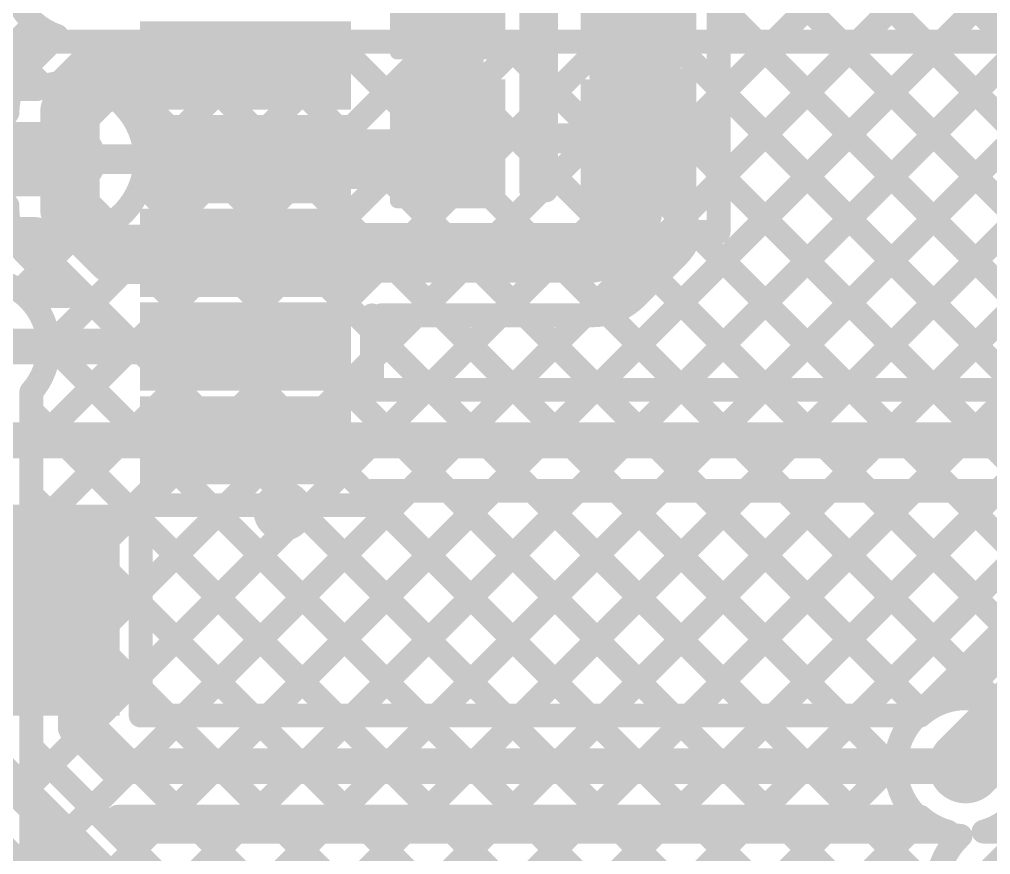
# Model space of a CAD drawing. Header units: millimetres. Extents: x 2.49 to 5.65, y 1.36 to 4.13.
# Drawn here: x 3.299 to 3.6254, y 3.3643 to 3.645 of the extents above; entities that cross this region are included whole.
import ezdxf

# ---------------------------------------------------------------- set-up
doc = ezdxf.new("R2010")
doc.units = ezdxf.units.MM
doc.header["$MEASUREMENT"] = 0
for name, color, linetype in [('BottomLayer', 5, 'Continuous'), ('MultiLayer', 9, 'Continuous'), ('TopLayer', 1, 'Continuous'), ('TopOverlay', 2, 'Continuous'), ('TopPaste', 8, 'Continuous'), ('TopSolder', 216, 'Continuous'), ('ViaHoleLayer', 16, 'Continuous')]:
    doc.layers.add(name, color=color, linetype=linetype)

# ---------------------------------------------------------------- blocks, each defined once
blk = doc.blocks.new('32_TQFP__7X7__14')
at = {"layer": 'TopLayer'}
for points in [[(-0.12106, 0.13583), (-0.09941, 0.13583), (-0.12106, 0.19882), (-0.09941, 0.19882)], [(-0.19882, 0.09941), (-0.13583, 0.09941), (-0.19882, 0.12106), (-0.13583, 0.12106)], [(-0.19882, 0.06791), (-0.13583, 0.06791), (-0.19882, 0.08957), (-0.13583, 0.08957)], [(-0.19882, 0.03642), (-0.13583, 0.03642), (-0.19882, 0.05807), (-0.13583, 0.05807)], [(-0.19882, 0.00492), (-0.13583, 0.00492), (-0.19882, 0.02657), (-0.13583, 0.02657)], [(-0.19882, -0.02657), (-0.13583, -0.02657), (-0.19882, -0.00492), (-0.13583, -0.00492)]]:
    blk.add_solid(points, dxfattribs=at)
at = {"layer": 'TopOverlay'}
for points, const_width in [([(-0.17499, 0.134, 1), (-0.18501, 0.134, 1)], 0.01), ([(-0.18751, 0.134, 1), (-0.18251, 0.134, 1)], 0.005), ([(-0.17749, 0.134, 1), (-0.17249, 0.134, 1)], 0.005), ([(-0.12648, 0.13477, 1), (-0.12398, 0.13477, 1)], 0.0025), ([(-0.13595, 0.1253, 1), (-0.13345, 0.1253, 1)], 0.0025)]:
    blk.add_lwpolyline(points, format="xyb", close=True, dxfattribs=dict(at, const_width=const_width))
at = {"layer": 'TopOverlay', "const_width": 0.005}
blk.add_lwpolyline([(-0.12523, 0.13477), (-0.1347, 0.1253)], dxfattribs=at)
at = {"layer": 'TopPaste'}
for points in [[(-0.12106, 0.13583), (-0.09941, 0.13583), (-0.12106, 0.19882), (-0.09941, 0.19882)], [(-0.19882, 0.09941), (-0.13583, 0.09941), (-0.19882, 0.12106), (-0.13583, 0.12106)], [(-0.19882, 0.06791), (-0.13583, 0.06791), (-0.19882, 0.08957), (-0.13583, 0.08957)], [(-0.19882, 0.03642), (-0.13583, 0.03642), (-0.19882, 0.05807), (-0.13583, 0.05807)], [(-0.19882, 0.00492), (-0.13583, 0.00492), (-0.19882, 0.02657), (-0.13583, 0.02657)], [(-0.19882, -0.02657), (-0.13583, -0.02657), (-0.19882, -0.00492), (-0.13583, -0.00492)]]:
    blk.add_solid(points, dxfattribs=at)
at = {"layer": 'TopSolder'}
for points in [[(-0.12506, 0.13183), (-0.09541, 0.13183), (-0.12506, 0.20282), (-0.09541, 0.20282)], [(-0.09357, 0.13183), (-0.06391, 0.13183), (-0.09357, 0.20282), (-0.06391, 0.20282)], [(-0.20282, 0.09541), (-0.13183, 0.09541), (-0.20282, 0.12506), (-0.13183, 0.12506)], [(-0.20282, 0.06391), (-0.13183, 0.06391), (-0.20282, 0.09357), (-0.13183, 0.09357)], [(-0.20282, 0.03242), (-0.13183, 0.03242), (-0.20282, 0.06207), (-0.13183, 0.06207)], [(-0.20282, 0.00092), (-0.13183, 0.00092), (-0.20282, 0.03057), (-0.13183, 0.03057)], [(-0.20282, -0.03057), (-0.13183, -0.03057), (-0.20282, -0.00092), (-0.13183, -0.00092)]]:
    blk.add_solid(points, dxfattribs=at)
blk = doc.blocks.new('C__0603_114')
at = {"layer": 'TopLayer'}
for points in [[(-0.045, 0.0175), (-0.045, -0.0175), (-0.015, 0.0175), (-0.015, -0.0175)], [(0.015, 0.0175), (0.015, -0.0175), (0.045, 0.0175), (0.045, -0.0175)]]:
    blk.add_solid(points, dxfattribs=at)
at = {"layer": 'TopOverlay', "const_width": 0.005}
for points in [[(-0.049, -0.021), (-0.049, 0.021)], [(-0.049, 0.021), (-0.018, 0.021)], [(0.018, 0.021), (0.049, 0.021)], [(0.049, -0.021), (0.049, 0.021)], [(-0.049, -0.021), (-0.018, -0.021)], [(0.018, -0.021), (0.049, -0.021)]]:
    blk.add_lwpolyline(points, dxfattribs=at)
at = {"layer": 'TopOverlay', "const_width": 0.0025}
for points in [[(-0.05025, 0.021, 1), (-0.04775, 0.021, 1)], [(-0.05025, 0.021, 1), (-0.04775, 0.021, 1)], [(-0.01925, 0.021, 1), (-0.01675, 0.021, 1)], [(0.01675, 0.021, 1), (0.01925, 0.021, 1)], [(0.04775, 0.021, 1), (0.05025, 0.021, 1)], [(0.04775, 0.021, 1), (0.05025, 0.021, 1)], [(-0.05025, -0.021, 1), (-0.04775, -0.021, 1)], [(-0.05025, -0.021, 1), (-0.04775, -0.021, 1)], [(-0.01925, -0.021, 1), (-0.01675, -0.021, 1)], [(0.01675, -0.021, 1), (0.01925, -0.021, 1)], [(0.04775, -0.021, 1), (0.05025, -0.021, 1)], [(0.04775, -0.021, 1), (0.05025, -0.021, 1)]]:
    blk.add_lwpolyline(points, format="xyb", close=True, dxfattribs=at)
at = {"layer": 'TopPaste'}
for points in [[(-0.045, 0.0175), (-0.045, -0.0175), (-0.015, 0.0175), (-0.015, -0.0175)], [(0.015, 0.0175), (0.015, -0.0175), (0.045, 0.0175), (0.045, -0.0175)]]:
    blk.add_solid(points, dxfattribs=at)
at = {"layer": 'TopSolder'}
for points in [[(-0.04736, 0.01986), (-0.04736, -0.01986), (-0.01264, 0.01986), (-0.01264, -0.01986)], [(0.01264, 0.01986), (0.01264, -0.01986), (0.04736, 0.01986), (0.04736, -0.01986)]]:
    blk.add_solid(points, dxfattribs=at)
blk = doc.blocks.new('C__0603_115')
at = {"layer": 'TopLayer'}
for points in [[(-0.045, 0.0175), (-0.045, -0.0175), (-0.015, 0.0175), (-0.015, -0.0175)], [(0.015, 0.0175), (0.015, -0.0175), (0.045, 0.0175), (0.045, -0.0175)]]:
    blk.add_solid(points, dxfattribs=at)
at = {"layer": 'TopOverlay', "const_width": 0.005}
for points in [[(-0.049, -0.021), (-0.049, 0.021)], [(-0.049, 0.021), (-0.018, 0.021)], [(0.018, 0.021), (0.049, 0.021)], [(0.049, -0.021), (0.049, 0.021)], [(-0.049, -0.021), (-0.018, -0.021)], [(0.018, -0.021), (0.049, -0.021)]]:
    blk.add_lwpolyline(points, dxfattribs=at)
at = {"layer": 'TopOverlay', "const_width": 0.0025}
for points in [[(-0.05025, 0.021, 1), (-0.04775, 0.021, 1)], [(-0.05025, 0.021, 1), (-0.04775, 0.021, 1)], [(-0.01925, 0.021, 1), (-0.01675, 0.021, 1)], [(0.01675, 0.021, 1), (0.01925, 0.021, 1)], [(0.04775, 0.021, 1), (0.05025, 0.021, 1)], [(0.04775, 0.021, 1), (0.05025, 0.021, 1)], [(-0.05025, -0.021, 1), (-0.04775, -0.021, 1)], [(-0.05025, -0.021, 1), (-0.04775, -0.021, 1)], [(-0.01925, -0.021, 1), (-0.01675, -0.021, 1)], [(0.01675, -0.021, 1), (0.01925, -0.021, 1)], [(0.04775, -0.021, 1), (0.05025, -0.021, 1)], [(0.04775, -0.021, 1), (0.05025, -0.021, 1)]]:
    blk.add_lwpolyline(points, format="xyb", close=True, dxfattribs=at)
at = {"layer": 'TopPaste'}
for points in [[(-0.045, 0.0175), (-0.045, -0.0175), (-0.015, 0.0175), (-0.015, -0.0175)], [(0.015, 0.0175), (0.015, -0.0175), (0.045, 0.0175), (0.045, -0.0175)]]:
    blk.add_solid(points, dxfattribs=at)
at = {"layer": 'TopSolder'}
for points in [[(-0.04736, 0.01986), (-0.04736, -0.01986), (-0.01264, 0.01986), (-0.01264, -0.01986)], [(0.01264, 0.01986), (0.01264, -0.01986), (0.04736, 0.01986), (0.04736, -0.01986)]]:
    blk.add_solid(points, dxfattribs=at)

msp = doc.modelspace()

# ---------------------------------------------------------------- linework, layer by layer
at = {"layer": 'BottomLayer'}
for points, const_width in [([(3.631, 3.353), (4.106, 3.828)], 0.025), ([(3.303, 3.24643), (3.8075, 3.75093)], 0.008), ([(3.303, 3.21815), (3.8075, 3.72265)], 0.008), ([(3.303, 3.18986), (3.8075, 3.69436)], 0.008), ([(3.303, 3.16158), (3.8075, 3.66608)], 0.008), ([(3.303, 3.27472), (3.6692, 3.64091)], 0.008), ([(2.8715, 3.6375), (3.319, 3.6375)], 0.008), ([(3.28209, 3.6215), (3.29809, 3.6375)], 0.008), ([(3.29215, 3.6375), (3.30721, 3.62244)], 0.008), ([(3.303, 3.1333), (3.8075, 3.6378)], 0.008), ([(3.303, 3.41614), (3.52436, 3.6375)], 0.008), ([(3.303, 3.44442), (3.49608, 3.6375)], 0.008), ([(3.303, 3.38785), (3.55265, 3.6375)], 0.008), ([(3.303, 3.47271), (3.46779, 3.6375)], 0.008), ([(3.303, 3.33129), (3.60921, 3.6375)], 0.008), ([(3.303, 3.303), (3.6375, 3.6375)], 0.008), ([(3.303, 3.35957), (3.58093, 3.6375)], 0.008), ([(3.303, 3.50099), (3.43951, 3.6375)], 0.008), ([(3.30881, 3.53509), (3.41122, 3.6375)], 0.008), ([(3.31251, 3.62364), (3.32637, 3.6375)], 0.008), ([(3.319, 3.6375), (3.657, 3.6375)], 0.008), ([(3.32043, 3.6375), (3.6075, 3.35043)], 0.008), ([(3.33358, 3.61642), (3.35466, 3.6375)], 0.008), ([(3.34121, 3.59577), (3.38294, 3.6375)], 0.008), ([(3.34872, 3.6375), (3.59354, 3.39268)], 0.008), ([(3.377, 3.6375), (3.60213, 3.41237)], 0.008), ([(3.40528, 3.6375), (3.61627, 3.42651)], 0.008), ([(3.43357, 3.6375), (3.63042, 3.44065)], 0.008), ([(3.46185, 3.6375), (3.64456, 3.45479)], 0.008), ([(3.49014, 3.6375), (3.6587, 3.46894)], 0.008), ([(3.51842, 3.6375), (3.67284, 3.48308)], 0.008), ([(3.54671, 3.6375), (3.68699, 3.49722)], 0.008), ([(3.57499, 3.6375), (3.70113, 3.51136)], 0.008), ([(3.60327, 3.6375), (3.71527, 3.5255)], 0.008), ([(3.11468, 3.6215), (3.30482, 3.6215)], 0.008), ([(3.3155, 3.598), (3.3155, 3.61981)], 0.01), ([(3.60038, 3.41062), (3.8075, 3.61773)], 0.008), ([(3.617, 3.394), (3.831, 3.608)], 0.025), ([(3.104, 3.598), (3.3155, 3.598)], 0.025), ([(3.3155, 3.598), (3.33731, 3.598)], 0.01), ([(3.3155, 3.57619), (3.3155, 3.598)], 0.01), ([(3.33994, 3.58971), (3.6075, 3.32215)], 0.008), ([(3.11468, 3.5745), (3.30482, 3.5745)], 0.008), ([(3.29858, 3.5745), (3.6075, 3.26558)], 0.008), ([(3.32665, 3.57472), (3.6075, 3.29387)], 0.008), ([(3.29911, 3.55367), (3.31773, 3.57229)], 0.008), ([(3.30879, 3.53601), (3.6075, 3.2373)], 0.008), ([(3.303, 2.85021), (3.303, 3.51979)], 0.008), ([(3.303, 3.51351), (3.6075, 3.20901)], 0.008), ([(3.303, 3.48523), (3.6075, 3.18073)], 0.008), ([(3.303, 3.45694), (3.6075, 3.15244)], 0.008), ([(3.303, 3.42866), (3.6075, 3.12416)], 0.008), ([(3.303, 3.40037), (3.6075, 3.09587)], 0.008), ([(3.303, 3.10501), (3.59355, 3.39556)], 0.008), ([(3.303, 3.07673), (3.6021, 3.37583)], 0.008), ([(3.303, 3.37209), (3.6075, 3.06759)], 0.008), ([(3.631, 2.494), (3.631, 3.353)], 0.025)]:
    msp.add_lwpolyline(points, dxfattribs=dict(at, const_width=const_width))
for points, const_width in [([(3.29609, 3.6375, 1), (3.30009, 3.6375, 1)], 0.004), ([(3.317, 3.6375, 1), (3.321, 3.6375, 1)], 0.004), ([(3.317, 3.6375, 1), (3.321, 3.6375, 1)], 0.004), ([(3.31843, 3.6375, 1), (3.32243, 3.6375, 1)], 0.004), ([(3.32437, 3.6375, 1), (3.32837, 3.6375, 1)], 0.004), ([(3.34672, 3.6375, 1), (3.35072, 3.6375, 1)], 0.004), ([(3.35266, 3.6375, 1), (3.35666, 3.6375, 1)], 0.004), ([(3.375, 3.6375, 1), (3.379, 3.6375, 1)], 0.004), ([(3.38094, 3.6375, 1), (3.38494, 3.6375, 1)], 0.004), ([(3.40328, 3.6375, 1), (3.40728, 3.6375, 1)], 0.004), ([(3.40922, 3.6375, 1), (3.41322, 3.6375, 1)], 0.004), ([(3.43157, 3.6375, 1), (3.43557, 3.6375, 1)], 0.004), ([(3.43751, 3.6375, 1), (3.44151, 3.6375, 1)], 0.004), ([(3.45985, 3.6375, 1), (3.46385, 3.6375, 1)], 0.004), ([(3.46579, 3.6375, 1), (3.46979, 3.6375, 1)], 0.004), ([(3.48814, 3.6375, 1), (3.49214, 3.6375, 1)], 0.004), ([(3.49408, 3.6375, 1), (3.49808, 3.6375, 1)], 0.004), ([(3.51642, 3.6375, 1), (3.52042, 3.6375, 1)], 0.004), ([(3.52236, 3.6375, 1), (3.52636, 3.6375, 1)], 0.004), ([(3.5447, 3.6375, 1), (3.5487, 3.6375, 1)], 0.004), ([(3.55065, 3.6375, 1), (3.55465, 3.6375, 1)], 0.004), ([(3.57299, 3.6375, 1), (3.57699, 3.6375, 1)], 0.004), ([(3.57893, 3.6375, 1), (3.58293, 3.6375, 1)], 0.004), ([(3.60127, 3.6375, 1), (3.60527, 3.6375, 1)], 0.004), ([(3.60721, 3.6375, 1), (3.61121, 3.6375, 1)], 0.004), ([(3.30521, 3.62244, 1), (3.30921, 3.62244, 1)], 0.004), ([(3.31051, 3.62364, 1), (3.31451, 3.62364, 1)], 0.004), ([(3.30282, 3.6215, 1), (3.30682, 3.6215, 1)], 0.004), ([(3.30282, 3.6215, 1), (3.30682, 3.6215, 1)], 0.004), ([(3.313, 3.61981, 1), (3.318, 3.61981, 1)], 0.005), ([(3.33158, 3.61642, 1), (3.33558, 3.61642, 1)], 0.004), ([(3.30925, 3.598, 1), (3.32175, 3.598, 1)], 0.0125), ([(3.30959, 3.598, 1), (3.32141, 3.598, 1)], 0.01181), ([(3.313, 3.598, 1), (3.318, 3.598, 1)], 0.005), ([(3.313, 3.598, 1), (3.318, 3.598, 1)], 0.005), ([(3.313, 3.598, 1), (3.318, 3.598, 1)], 0.005), ([(3.33481, 3.598, 1), (3.33981, 3.598, 1)], 0.005), ([(3.33931, 3.598, 1), (3.34331, 3.598, 1)], 0.004), ([(3.33931, 3.598, 1), (3.34331, 3.598, 1)], 0.004), ([(3.33921, 3.59577, 1), (3.34321, 3.59577, 1)], 0.004), ([(3.33794, 3.58971, 1), (3.34194, 3.58971, 1)], 0.004), ([(3.313, 3.57619, 1), (3.318, 3.57619, 1)], 0.005), ([(3.29658, 3.5745, 1), (3.30058, 3.5745, 1)], 0.004), ([(3.30282, 3.5745, 1), (3.30682, 3.5745, 1)], 0.004), ([(3.30282, 3.5745, 1), (3.30682, 3.5745, 1)], 0.004), ([(3.32465, 3.57472, 1), (3.32865, 3.57472, 1)], 0.004), ([(3.31573, 3.57229, 1), (3.31973, 3.57229, 1)], 0.004), ([(3.29711, 3.55367, 1), (3.30111, 3.55367, 1)], 0.004), ([(3.30679, 3.53601, 1), (3.31079, 3.53601, 1)], 0.004), ([(3.30681, 3.53509, 1), (3.31081, 3.53509, 1)], 0.004), ([(3.30681, 3.535, 1), (3.31081, 3.535, 1)], 0.004), ([(3.30681, 3.535, 1), (3.31081, 3.535, 1)], 0.004), ([(3.301, 3.51979, 1), (3.305, 3.51979, 1)], 0.004), ([(3.301, 3.51979, 1), (3.305, 3.51979, 1)], 0.004), ([(3.301, 3.51351, 1), (3.305, 3.51351, 1)], 0.004), ([(3.301, 3.50099, 1), (3.305, 3.50099, 1)], 0.004), ([(3.301, 3.48523, 1), (3.305, 3.48523, 1)], 0.004), ([(3.301, 3.47271, 1), (3.305, 3.47271, 1)], 0.004), ([(3.301, 3.45694, 1), (3.305, 3.45694, 1)], 0.004), ([(3.301, 3.44442, 1), (3.305, 3.44442, 1)], 0.004), ([(3.301, 3.42866, 1), (3.305, 3.42866, 1)], 0.004), ([(3.61427, 3.42651, 1), (3.61827, 3.42651, 1)], 0.004), ([(3.301, 3.41614, 1), (3.305, 3.41614, 1)], 0.004), ([(3.59838, 3.41062, 1), (3.60238, 3.41062, 1)], 0.004), ([(3.59838, 3.41062, 1), (3.60238, 3.41062, 1)], 0.004), ([(3.60013, 3.41237, 1), (3.60413, 3.41237, 1)], 0.004), ([(3.61075, 3.394, 1), (3.62325, 3.394, 1)], 0.0125), ([(3.61109, 3.394, 1), (3.62291, 3.394, 1)], 0.01181), ([(3.301, 3.40037, 1), (3.305, 3.40037, 1)], 0.004), ([(3.59155, 3.39556, 1), (3.59555, 3.39556, 1)], 0.004), ([(3.59154, 3.39268, 1), (3.59554, 3.39268, 1)], 0.004), ([(3.301, 3.38785, 1), (3.305, 3.38785, 1)], 0.004), ([(3.6001, 3.37583, 1), (3.6041, 3.37583, 1)], 0.004), ([(3.301, 3.37209, 1), (3.305, 3.37209, 1)], 0.004), ([(3.61238, 3.36962, 1), (3.61638, 3.36962, 1)], 0.004), ([(3.6124, 3.36963, 1), (3.6164, 3.36963, 1)], 0.004), ([(3.61333, 3.37056, 1), (3.61733, 3.37056, 1)], 0.004), ([(3.62475, 3.353, 1), (3.63725, 3.353, 1)], 0.0125), ([(3.62475, 3.353, 1), (3.63725, 3.353, 1)], 0.0125)]:
    msp.add_lwpolyline(points, format="xyb", close=True, dxfattribs=dict(at, const_width=const_width))
at = {"layer": 'BottomLayer', "const_width": 0.008}
for points in [[(3.30482, 3.6215, -0.54539), (3.34131, 3.598)], [(3.34131, 3.598, -0.54539), (3.30482, 3.5745)], [(3.27046, 3.5517, -0.655249), (3.30881, 3.535)], [(3.30881, 3.535, -0.184522), (3.303, 3.51979)], [(3.61533, 3.37056, -0.642694), (3.60038, 3.41062)], [(3.6075, 3.353, -0.199188), (3.6144, 3.36963)], [(3.6075, 3.353, -0.198912), (3.61438, 3.36962)]]:
    msp.add_lwpolyline(points, format="xyb", dxfattribs=at)
at = {"layer": 'MultiLayer', "const_width": 0.01181}
for points in [[(3.30959, 3.598, 1), (3.32141, 3.598, 1)], [(3.61109, 3.394, 1), (3.62291, 3.394, 1)]]:
    msp.add_lwpolyline(points, format="xyb", close=True, dxfattribs=at)
at = {"layer": 'TopLayer'}
for points, const_width in [([(3.49222, 3.5205), (3.78521, 3.8135)], 0.008), ([(3.5205, 3.5205), (3.8135, 3.8135)], 0.008), ([(3.534, 3.64714), (3.70036, 3.8135)], 0.008), ([(3.534, 3.61885), (3.72865, 3.8135)], 0.008), ([(3.534, 3.59057), (3.75693, 3.8135)], 0.008), ([(3.54879, 3.5205), (3.84178, 3.8135)], 0.008), ([(3.57707, 3.5205), (3.87007, 3.8135)], 0.008), ([(3.60536, 3.5205), (3.89835, 3.8135)], 0.008), ([(3.54987, 3.71919), (3.74855, 3.5205)], 0.008), ([(3.505, 3.655), (3.505, 3.68)], 0.025), ([(3.55072, 3.69005), (3.72027, 3.5205)], 0.008), ([(3.534, 3.6365), (3.534, 3.67577)], 0.008), ([(3.53536, 3.67713), (3.69199, 3.5205)], 0.008), ([(3.471, 3.6335), (3.471, 3.67163)], 0.008), ([(3.476, 3.6365), (3.476, 3.67287)], 0.008), ([(3.505, 3.605), (3.505, 3.655)], 0.025), ([(3.445, 3.605), (3.445, 3.655)], 0.02), ([(3.27192, 3.65773), (3.30098, 3.62867)], 0.008), ([(3.534, 3.65021), (3.6637, 3.5205)], 0.008), ([(3.471, 3.64071), (3.476, 3.64571)], 0.008), ([(3.27192, 3.61133), (3.30422, 3.64363)], 0.008), ([(3.30119, 3.62888), (3.31169, 3.63939)], 0.008), ([(3.316, 3.614), (3.33149, 3.62949)], 0.02), ([(3.33149, 3.62949), (3.375, 3.62949)], 0.02), ([(3.476, 3.6235), (3.476, 3.6365)], 0.008), ([(3.476, 3.6235), (3.476, 3.6365)], 0.008), ([(3.534, 3.6235), (3.534, 3.6365)], 0.008), ([(3.534, 3.6235), (3.534, 3.6365)], 0.008), ([(3.471, 3.6265), (3.471, 3.6335)], 0.008), ([(3.471, 3.6265), (3.471, 3.6335)], 0.008), ([(3.471, 3.62835), (3.476, 3.62335)], 0.008), ([(3.471, 3.5875), (3.471, 3.6265)], 0.008), ([(3.476, 3.5875), (3.476, 3.6235)], 0.008), ([(3.534, 3.5735), (3.534, 3.6235)], 0.008), ([(3.316, 3.581), (3.316, 3.614)], 0.02), ([(3.534, 3.62192), (3.63542, 3.5205)], 0.008), ([(3.471, 3.61242), (3.476, 3.61742)], 0.008), ([(3.43799, 3.59799), (3.445, 3.605)], 0.02), ([(3.505, 3.58), (3.505, 3.605)], 0.02), ([(3.375, 3.59799), (3.43799, 3.59799)], 0.02), ([(3.48, 3.605), (3.505, 3.605)], 0.01), ([(3.505, 3.605), (3.53, 3.605)], 0.01), ([(3.27192, 3.60116), (3.29524, 3.57784)], 0.008), ([(3.471, 3.60007), (3.476, 3.59507)], 0.008), ([(3.29369, 3.598), (3.3155, 3.598)], 0.01), ([(3.534, 3.59364), (3.60713, 3.5205)], 0.008), ([(3.316, 3.581), (3.331, 3.566)], 0.02), ([(3.471, 3.5875), (3.476, 3.5875)], 0.008), ([(3.4915, 3.5665), (3.505, 3.58)], 0.02), ([(3.27192, 3.55477), (3.29521, 3.57805)], 0.008), ([(3.52497, 3.5735), (3.534, 3.5735)], 0.008), ([(3.52585, 3.5735), (3.57885, 3.5205)], 0.008), ([(3.331, 3.566), (3.3745, 3.566)], 0.02), ([(3.3745, 3.566), (3.375, 3.5665)], 0.02), ([(3.375, 3.5665), (3.4915, 3.5665)], 0.02), ([(3.30119, 3.56612), (3.3153, 3.552)], 0.008), ([(3.50638, 3.55168), (3.51981, 3.56512)], 0.008), ([(3.29911, 3.55367), (3.30637, 3.56093)], 0.008), ([(3.51288, 3.55818), (3.55056, 3.5205)], 0.008), ([(3.30121, 3.552), (3.3153, 3.552)], 0.008), ([(3.4175, 3.53063), (3.43236, 3.5455)], 0.008), ([(3.4175, 3.54167), (3.4175, 3.5455)], 0.008), ([(3.4205, 3.5455), (3.4915, 3.5455)], 0.008), ([(3.4205, 3.54167), (3.4205, 3.5455)], 0.008), ([(3.43565, 3.5205), (3.46064, 3.5455)], 0.008), ([(3.44072, 3.5455), (3.46571, 3.5205)], 0.008), ([(3.46393, 3.5205), (3.48893, 3.5455)], 0.008), ([(3.46901, 3.5455), (3.494, 3.5205)], 0.008), ([(3.49665, 3.54614), (3.52228, 3.5205)], 0.008), ([(3.4175, 3.52533), (3.4175, 3.54167)], 0.008), ([(3.4175, 3.54044), (3.43743, 3.5205)], 0.008), ([(3.286, 3.535), (3.375, 3.535)], 0.012), ([(3.4175, 3.5205), (3.4175, 3.52533)], 0.008), ([(3.4175, 3.5205), (3.4175, 3.52533)], 0.008), ([(3.4175, 3.5205), (4.31549, 3.5205)], 0.008), ([(3.2705, 3.5035), (3.375, 3.5035)], 0.012), ([(3.375, 3.5035), (4.31549, 3.5035)], 0.012), ([(3.35443, 3.411), (3.42993, 3.4865)], 0.008), ([(3.38271, 3.411), (3.45822, 3.4865)], 0.008), ([(3.411, 3.411), (3.4865, 3.4865)], 0.008), ([(3.4175, 3.4865), (4.30845, 3.4865)], 0.008), ([(3.4175, 3.48168), (3.4175, 3.4865)], 0.008), ([(3.43928, 3.411), (3.51479, 3.4865)], 0.008), ([(3.44315, 3.4865), (3.51865, 3.411)], 0.008), ([(3.46757, 3.411), (3.54307, 3.4865)], 0.008), ([(3.47143, 3.4865), (3.54693, 3.411)], 0.008), ([(3.49585, 3.411), (3.57136, 3.4865)], 0.008), ([(3.49971, 3.4865), (3.57522, 3.411)], 0.008), ([(3.52414, 3.411), (3.59964, 3.4865)], 0.008), ([(3.528, 3.4865), (3.60272, 3.41179)], 0.008), ([(3.55242, 3.411), (3.62792, 3.4865)], 0.008), ([(3.55628, 3.4865), (3.63013, 3.41265)], 0.008), ([(3.5807, 3.411), (3.65621, 3.4865)], 0.008), ([(3.58456, 3.4865), (3.69907, 3.372)], 0.008), ([(3.61285, 3.4865), (3.72735, 3.372)], 0.008), ([(3.61468, 3.41669), (3.68449, 3.4865)], 0.008), ([(3.4175, 3.48387), (3.49037, 3.411)], 0.008), ([(3.33974, 3.48168), (3.4175, 3.48168)], 0.008), ([(3.33974, 3.45288), (3.36854, 3.48168)], 0.008), ([(3.33974, 3.42459), (3.39682, 3.48168)], 0.008), ([(3.33974, 3.411), (3.33974, 3.48168)], 0.008), ([(3.36312, 3.48168), (3.4338, 3.411)], 0.008), ([(3.3914, 3.48168), (3.46208, 3.411)], 0.008), ([(3.33974, 3.47677), (3.40551, 3.411)], 0.008), ([(3.31791, 3.40709), (3.31791, 3.44642)], 0.012), ([(3.33974, 3.44849), (3.37723, 3.411)], 0.008), ([(3.33974, 3.4202), (3.34894, 3.411)], 0.008), ([(3.33974, 3.411), (3.60179, 3.411)], 0.008), ([(3.31791, 3.40709), (3.331, 3.394)], 0.012), ([(3.28642, 3.39858), (3.33, 3.355)], 0.012), ([(3.331, 3.394), (3.617, 3.394)], 0.012), ([(3.27442, 3.38654), (3.31796, 3.343)], 0.008), ([(3.33204, 3.377), (3.60179, 3.377)], 0.008), ([(3.33204, 3.377), (3.33704, 3.372)], 0.008), ([(3.34371, 3.372), (3.34871, 3.377)], 0.008), ([(3.35466, 3.377), (3.35966, 3.372)], 0.008), ([(3.372, 3.372), (3.377, 3.377)], 0.008), ([(3.38294, 3.377), (3.38794, 3.372)], 0.008), ([(3.40028, 3.372), (3.40528, 3.377)], 0.008), ([(3.41123, 3.377), (3.41623, 3.372)], 0.008), ([(3.42857, 3.372), (3.43357, 3.377)], 0.008), ([(3.43951, 3.377), (3.44451, 3.372)], 0.008), ([(3.45685, 3.372), (3.46185, 3.377)], 0.008), ([(3.4678, 3.377), (3.4728, 3.372)], 0.008), ([(3.48514, 3.372), (3.49014, 3.377)], 0.008), ([(3.49608, 3.377), (3.50108, 3.372)], 0.008), ([(3.51342, 3.372), (3.51842, 3.377)], 0.008), ([(3.52437, 3.377), (3.52937, 3.372)], 0.008), ([(3.5417, 3.372), (3.5467, 3.377)], 0.008), ([(3.55265, 3.377), (3.55765, 3.372)], 0.008), ([(3.56999, 3.372), (3.57499, 3.377)], 0.008), ([(3.58093, 3.377), (3.58593, 3.372)], 0.008), ([(3.59827, 3.372), (3.60259, 3.37632)], 0.008), ([(3.62656, 3.372), (3.62943, 3.37487)], 0.008), ([(3.33704, 3.372), (3.61097, 3.372)], 0.008), ([(3.62303, 3.372), (4.404, 3.372)], 0.008)]:
    msp.add_lwpolyline(points, dxfattribs=dict(at, const_width=const_width))
at = {"layer": 'TopLayer', "const_width": 0.008}
for points in [[(3.31169, 3.63939, -1.038258), (3.32791, 3.682)], [(3.295, 3.614, -0.199534), (3.30119, 3.62888)], [(3.295, 3.614, -0.198912), (3.30115, 3.62885)], [(3.295, 3.58232, -0.338646), (3.295, 3.61368)], [(3.30115, 3.56615, -0.198912), (3.295, 3.581)], [(3.30119, 3.56612, -0.199534), (3.295, 3.581)], [(3.52497, 3.5735, -0.118829), (3.51981, 3.56512)], [(3.52497, 3.5735, -0.118223), (3.51985, 3.56515)], [(3.27192, 3.55295, -0.363625), (3.30121, 3.552)], [(3.50638, 3.55168, -0.199534), (3.4915, 3.5455)], [(3.50635, 3.55165, -0.198912), (3.4915, 3.5455)], [(3.60179, 3.411, -0.648286), (3.63981, 3.394)], [(3.63981, 3.394, -0.337879), (3.62303, 3.372)], [(3.61097, 3.372, -0.116124), (3.60179, 3.377)]]:
    msp.add_lwpolyline(points, format="xyb", dxfattribs=at)
at = {"layer": 'TopLayer'}
for points, const_width in [([(3.49875, 3.655, 1), (3.51125, 3.655, 1)], 0.0125), ([(3.49875, 3.655, 1), (3.51125, 3.655, 1)], 0.0125), ([(3.474, 3.64571, 1), (3.478, 3.64571, 1)], 0.004), ([(3.532, 3.64714, 1), (3.536, 3.64714, 1)], 0.004), ([(3.30222, 3.64363, 1), (3.30622, 3.64363, 1)], 0.004), ([(3.30969, 3.63939, 1), (3.31369, 3.63939, 1)], 0.004), ([(3.30969, 3.63939, 1), (3.31369, 3.63939, 1)], 0.004), ([(3.469, 3.64071, 1), (3.473, 3.64071, 1)], 0.004), ([(3.32649, 3.62949, 1), (3.33649, 3.62949, 1)], 0.01), ([(3.32649, 3.62949, 1), (3.33649, 3.62949, 1)], 0.01), ([(3.37, 3.62949, 1), (3.38, 3.62949, 1)], 0.01), ([(3.474, 3.6365, 1), (3.478, 3.6365, 1)], 0.004), ([(3.474, 3.6365, 1), (3.478, 3.6365, 1)], 0.004), ([(3.474, 3.6365, 1), (3.478, 3.6365, 1)], 0.004), ([(3.532, 3.6365, 1), (3.536, 3.6365, 1)], 0.004), ([(3.532, 3.6365, 1), (3.536, 3.6365, 1)], 0.004), ([(3.532, 3.6365, 1), (3.536, 3.6365, 1)], 0.004), ([(3.469, 3.6335, 1), (3.473, 3.6335, 1)], 0.004), ([(3.469, 3.6335, 1), (3.473, 3.6335, 1)], 0.004), ([(3.469, 3.6335, 1), (3.473, 3.6335, 1)], 0.004), ([(3.29898, 3.62867, 1), (3.30298, 3.62867, 1)], 0.004), ([(3.29915, 3.62885, 1), (3.30315, 3.62885, 1)], 0.004), ([(3.29919, 3.62888, 1), (3.30319, 3.62888, 1)], 0.004), ([(3.29919, 3.62888, 1), (3.30319, 3.62888, 1)], 0.004), ([(3.469, 3.62835, 1), (3.473, 3.62835, 1)], 0.004), ([(3.469, 3.6265, 1), (3.473, 3.6265, 1)], 0.004), ([(3.469, 3.6265, 1), (3.473, 3.6265, 1)], 0.004), ([(3.469, 3.6265, 1), (3.473, 3.6265, 1)], 0.004), ([(3.474, 3.6235, 1), (3.478, 3.6235, 1)], 0.004), ([(3.474, 3.6235, 1), (3.478, 3.6235, 1)], 0.004), ([(3.474, 3.6235, 1), (3.478, 3.6235, 1)], 0.004), ([(3.474, 3.62335, 1), (3.478, 3.62335, 1)], 0.004), ([(3.532, 3.6235, 1), (3.536, 3.6235, 1)], 0.004), ([(3.532, 3.6235, 1), (3.536, 3.6235, 1)], 0.004), ([(3.532, 3.6235, 1), (3.536, 3.6235, 1)], 0.004), ([(3.311, 3.614, 1), (3.321, 3.614, 1)], 0.01), ([(3.311, 3.614, 1), (3.321, 3.614, 1)], 0.01), ([(3.532, 3.62192, 1), (3.536, 3.62192, 1)], 0.004), ([(3.474, 3.61742, 1), (3.478, 3.61742, 1)], 0.004), ([(3.532, 3.61885, 1), (3.536, 3.61885, 1)], 0.004), ([(3.293, 3.614, 1), (3.297, 3.614, 1)], 0.004), ([(3.293, 3.614, 1), (3.297, 3.614, 1)], 0.004), ([(3.293, 3.61368, 1), (3.297, 3.61368, 1)], 0.004), ([(3.49875, 3.605, 1), (3.51125, 3.605, 1)], 0.0125), ([(3.44, 3.605, 1), (3.45, 3.605, 1)], 0.01), ([(3.44, 3.605, 1), (3.45, 3.605, 1)], 0.01), ([(3.469, 3.61242, 1), (3.473, 3.61242, 1)], 0.004), ([(3.5, 3.605, 1), (3.51, 3.605, 1)], 0.01), ([(3.30959, 3.598, 1), (3.32141, 3.598, 1)], 0.01181), ([(3.37, 3.59799, 1), (3.38, 3.59799, 1)], 0.01), ([(3.43299, 3.59799, 1), (3.44299, 3.59799, 1)], 0.01), ([(3.43299, 3.59799, 1), (3.44299, 3.59799, 1)], 0.01), ([(3.4775, 3.605, 1), (3.4825, 3.605, 1)], 0.005), ([(3.5025, 3.605, 1), (3.5075, 3.605, 1)], 0.005), ([(3.5025, 3.605, 1), (3.5075, 3.605, 1)], 0.005), ([(3.5275, 3.605, 1), (3.5325, 3.605, 1)], 0.005), ([(3.469, 3.60007, 1), (3.473, 3.60007, 1)], 0.004), ([(3.313, 3.598, 1), (3.318, 3.598, 1)], 0.005), ([(3.474, 3.59507, 1), (3.478, 3.59507, 1)], 0.004), ([(3.532, 3.59364, 1), (3.536, 3.59364, 1)], 0.004), ([(3.532, 3.59057, 1), (3.536, 3.59057, 1)], 0.004), ([(3.311, 3.581, 1), (3.321, 3.581, 1)], 0.01), ([(3.311, 3.581, 1), (3.321, 3.581, 1)], 0.01), ([(3.469, 3.5875, 1), (3.473, 3.5875, 1)], 0.004), ([(3.469, 3.5875, 1), (3.473, 3.5875, 1)], 0.004), ([(3.474, 3.5875, 1), (3.478, 3.5875, 1)], 0.004), ([(3.474, 3.5875, 1), (3.478, 3.5875, 1)], 0.004), ([(3.5, 3.58, 1), (3.51, 3.58, 1)], 0.01), ([(3.5, 3.58, 1), (3.51, 3.58, 1)], 0.01), ([(3.293, 3.58232, 1), (3.297, 3.58232, 1)], 0.004), ([(3.293, 3.581, 1), (3.297, 3.581, 1)], 0.004), ([(3.293, 3.581, 1), (3.297, 3.581, 1)], 0.004), ([(3.29321, 3.57805, 1), (3.29721, 3.57805, 1)], 0.004), ([(3.29324, 3.57784, 1), (3.29724, 3.57784, 1)], 0.004), ([(3.52297, 3.5735, 1), (3.52697, 3.5735, 1)], 0.004), ([(3.52297, 3.5735, 1), (3.52697, 3.5735, 1)], 0.004), ([(3.52297, 3.5735, 1), (3.52697, 3.5735, 1)], 0.004), ([(3.52385, 3.5735, 1), (3.52785, 3.5735, 1)], 0.004), ([(3.532, 3.5735, 1), (3.536, 3.5735, 1)], 0.004), ([(3.532, 3.5735, 1), (3.536, 3.5735, 1)], 0.004), ([(3.326, 3.566, 1), (3.336, 3.566, 1)], 0.01), ([(3.326, 3.566, 1), (3.336, 3.566, 1)], 0.01), ([(3.3695, 3.566, 1), (3.3795, 3.566, 1)], 0.01), ([(3.3695, 3.566, 1), (3.3795, 3.566, 1)], 0.01), ([(3.37, 3.5665, 1), (3.38, 3.5665, 1)], 0.01), ([(3.37, 3.5665, 1), (3.38, 3.5665, 1)], 0.01), ([(3.4865, 3.5665, 1), (3.4965, 3.5665, 1)], 0.01), ([(3.4865, 3.5665, 1), (3.4965, 3.5665, 1)], 0.01), ([(3.29915, 3.56615, 1), (3.30315, 3.56615, 1)], 0.004), ([(3.29919, 3.56612, 1), (3.30319, 3.56612, 1)], 0.004), ([(3.29919, 3.56612, 1), (3.30319, 3.56612, 1)], 0.004), ([(3.51781, 3.56512, 1), (3.52181, 3.56512, 1)], 0.004), ([(3.51781, 3.56512, 1), (3.52181, 3.56512, 1)], 0.004), ([(3.51785, 3.56515, 1), (3.52185, 3.56515, 1)], 0.004), ([(3.30437, 3.56093, 1), (3.30837, 3.56093, 1)], 0.004), ([(3.51088, 3.55818, 1), (3.51488, 3.55818, 1)], 0.004), ([(3.29711, 3.55367, 1), (3.30111, 3.55367, 1)], 0.004), ([(3.29921, 3.552, 1), (3.30321, 3.552, 1)], 0.004), ([(3.29921, 3.552, 1), (3.30321, 3.552, 1)], 0.004), ([(3.3133, 3.552, 1), (3.3173, 3.552, 1)], 0.004), ([(3.3133, 3.552, 1), (3.3173, 3.552, 1)], 0.004), ([(3.50435, 3.55165, 1), (3.50835, 3.55165, 1)], 0.004), ([(3.50438, 3.55168, 1), (3.50838, 3.55168, 1)], 0.004), ([(3.50438, 3.55168, 1), (3.50838, 3.55168, 1)], 0.004), ([(3.4155, 3.5455, 1), (3.4195, 3.5455, 1)], 0.004), ([(3.4185, 3.5455, 1), (3.4225, 3.5455, 1)], 0.004), ([(3.4185, 3.5455, 1), (3.4225, 3.5455, 1)], 0.004), ([(3.43036, 3.5455, 1), (3.43436, 3.5455, 1)], 0.004), ([(3.43872, 3.5455, 1), (3.44272, 3.5455, 1)], 0.004), ([(3.45864, 3.5455, 1), (3.46264, 3.5455, 1)], 0.004), ([(3.46701, 3.5455, 1), (3.47101, 3.5455, 1)], 0.004), ([(3.48693, 3.5455, 1), (3.49093, 3.5455, 1)], 0.004), ([(3.4895, 3.5455, 1), (3.4935, 3.5455, 1)], 0.004), ([(3.4895, 3.5455, 1), (3.4935, 3.5455, 1)], 0.004), ([(3.4895, 3.5455, 1), (3.4935, 3.5455, 1)], 0.004), ([(3.49465, 3.54614, 1), (3.49865, 3.54614, 1)], 0.004), ([(3.4155, 3.54167, 1), (3.4195, 3.54167, 1)], 0.004), ([(3.4155, 3.54167, 1), (3.4195, 3.54167, 1)], 0.004), ([(3.4185, 3.54167, 1), (3.4225, 3.54167, 1)], 0.004), ([(3.4155, 3.54044, 1), (3.4195, 3.54044, 1)], 0.004), ([(3.372, 3.535, 1), (3.378, 3.535, 1)], 0.006), ([(3.4155, 3.53063, 1), (3.4195, 3.53063, 1)], 0.004), ([(3.4155, 3.52533, 1), (3.4195, 3.52533, 1)], 0.004), ([(3.4155, 3.52533, 1), (3.4195, 3.52533, 1)], 0.004), ([(3.4155, 3.52533, 1), (3.4195, 3.52533, 1)], 0.004), ([(3.4155, 3.5205, 1), (3.4195, 3.5205, 1)], 0.004), ([(3.4155, 3.5205, 1), (3.4195, 3.5205, 1)], 0.004), ([(3.4155, 3.5205, 1), (3.4195, 3.5205, 1)], 0.004), ([(3.43365, 3.5205, 1), (3.43765, 3.5205, 1)], 0.004), ([(3.43543, 3.5205, 1), (3.43943, 3.5205, 1)], 0.004), ([(3.46193, 3.5205, 1), (3.46593, 3.5205, 1)], 0.004), ([(3.46371, 3.5205, 1), (3.46771, 3.5205, 1)], 0.004), ([(3.49022, 3.5205, 1), (3.49422, 3.5205, 1)], 0.004), ([(3.492, 3.5205, 1), (3.496, 3.5205, 1)], 0.004), ([(3.5185, 3.5205, 1), (3.5225, 3.5205, 1)], 0.004), ([(3.52028, 3.5205, 1), (3.52428, 3.5205, 1)], 0.004), ([(3.54679, 3.5205, 1), (3.55079, 3.5205, 1)], 0.004), ([(3.54856, 3.5205, 1), (3.55256, 3.5205, 1)], 0.004), ([(3.57507, 3.5205, 1), (3.57907, 3.5205, 1)], 0.004), ([(3.57685, 3.5205, 1), (3.58085, 3.5205, 1)], 0.004), ([(3.60336, 3.5205, 1), (3.60736, 3.5205, 1)], 0.004), ([(3.60513, 3.5205, 1), (3.60913, 3.5205, 1)], 0.004), ([(3.372, 3.5035, 1), (3.378, 3.5035, 1)], 0.006), ([(3.372, 3.5035, 1), (3.378, 3.5035, 1)], 0.006), ([(3.4155, 3.4865, 1), (3.4195, 3.4865, 1)], 0.004), ([(3.4155, 3.4865, 1), (3.4195, 3.4865, 1)], 0.004), ([(3.42793, 3.4865, 1), (3.43193, 3.4865, 1)], 0.004), ([(3.44115, 3.4865, 1), (3.44515, 3.4865, 1)], 0.004), ([(3.45622, 3.4865, 1), (3.46022, 3.4865, 1)], 0.004), ([(3.46943, 3.4865, 1), (3.47343, 3.4865, 1)], 0.004), ([(3.4845, 3.4865, 1), (3.4885, 3.4865, 1)], 0.004), ([(3.49771, 3.4865, 1), (3.50171, 3.4865, 1)], 0.004), ([(3.51279, 3.4865, 1), (3.51679, 3.4865, 1)], 0.004), ([(3.526, 3.4865, 1), (3.53, 3.4865, 1)], 0.004), ([(3.54107, 3.4865, 1), (3.54507, 3.4865, 1)], 0.004), ([(3.55428, 3.4865, 1), (3.55828, 3.4865, 1)], 0.004), ([(3.56936, 3.4865, 1), (3.57336, 3.4865, 1)], 0.004), ([(3.58256, 3.4865, 1), (3.58656, 3.4865, 1)], 0.004), ([(3.59764, 3.4865, 1), (3.60164, 3.4865, 1)], 0.004), ([(3.61085, 3.4865, 1), (3.61485, 3.4865, 1)], 0.004), ([(3.62592, 3.4865, 1), (3.62992, 3.4865, 1)], 0.004), ([(3.4155, 3.48387, 1), (3.4195, 3.48387, 1)], 0.004), ([(3.33774, 3.48168, 1), (3.34174, 3.48168, 1)], 0.004), ([(3.33774, 3.48168, 1), (3.34174, 3.48168, 1)], 0.004), ([(3.36112, 3.48168, 1), (3.36512, 3.48168, 1)], 0.004), ([(3.36654, 3.48168, 1), (3.37054, 3.48168, 1)], 0.004), ([(3.3894, 3.48168, 1), (3.3934, 3.48168, 1)], 0.004), ([(3.39482, 3.48168, 1), (3.39882, 3.48168, 1)], 0.004), ([(3.4155, 3.48168, 1), (3.4195, 3.48168, 1)], 0.004), ([(3.4155, 3.48168, 1), (3.4195, 3.48168, 1)], 0.004), ([(3.33774, 3.47677, 1), (3.34174, 3.47677, 1)], 0.004), ([(3.33774, 3.45288, 1), (3.34174, 3.45288, 1)], 0.004), ([(3.31491, 3.44642, 1), (3.32091, 3.44642, 1)], 0.006), ([(3.33774, 3.44849, 1), (3.34174, 3.44849, 1)], 0.004), ([(3.33774, 3.42459, 1), (3.34174, 3.42459, 1)], 0.004), ([(3.33774, 3.4202, 1), (3.34174, 3.4202, 1)], 0.004), ([(3.61268, 3.41669, 1), (3.61668, 3.41669, 1)], 0.004), ([(3.33774, 3.411, 1), (3.34174, 3.411, 1)], 0.004), ([(3.33774, 3.411, 1), (3.34174, 3.411, 1)], 0.004), ([(3.34694, 3.411, 1), (3.35094, 3.411, 1)], 0.004), ([(3.35243, 3.411, 1), (3.35643, 3.411, 1)], 0.004), ([(3.37523, 3.411, 1), (3.37923, 3.411, 1)], 0.004), ([(3.38071, 3.411, 1), (3.38471, 3.411, 1)], 0.004), ([(3.40351, 3.411, 1), (3.40751, 3.411, 1)], 0.004), ([(3.409, 3.411, 1), (3.413, 3.411, 1)], 0.004), ([(3.4318, 3.411, 1), (3.4358, 3.411, 1)], 0.004), ([(3.43728, 3.411, 1), (3.44128, 3.411, 1)], 0.004), ([(3.46008, 3.411, 1), (3.46408, 3.411, 1)], 0.004), ([(3.46557, 3.411, 1), (3.46957, 3.411, 1)], 0.004), ([(3.48837, 3.411, 1), (3.49237, 3.411, 1)], 0.004), ([(3.49385, 3.411, 1), (3.49785, 3.411, 1)], 0.004), ([(3.51665, 3.411, 1), (3.52065, 3.411, 1)], 0.004), ([(3.52214, 3.411, 1), (3.52614, 3.411, 1)], 0.004), ([(3.54493, 3.411, 1), (3.54893, 3.411, 1)], 0.004), ([(3.55042, 3.411, 1), (3.55442, 3.411, 1)], 0.004), ([(3.57322, 3.411, 1), (3.57722, 3.411, 1)], 0.004), ([(3.5787, 3.411, 1), (3.5827, 3.411, 1)], 0.004), ([(3.59979, 3.411, 1), (3.60379, 3.411, 1)], 0.004), ([(3.59979, 3.411, 1), (3.60379, 3.411, 1)], 0.004), ([(3.60072, 3.41179, 1), (3.60472, 3.41179, 1)], 0.004), ([(3.31491, 3.40709, 1), (3.32091, 3.40709, 1)], 0.006), ([(3.31491, 3.40709, 1), (3.32091, 3.40709, 1)], 0.006), ([(3.61109, 3.394, 1), (3.62291, 3.394, 1)], 0.01181), ([(3.328, 3.394, 1), (3.334, 3.394, 1)], 0.006), ([(3.328, 3.394, 1), (3.334, 3.394, 1)], 0.006), ([(3.614, 3.394, 1), (3.62, 3.394, 1)], 0.006), ([(3.33004, 3.377, 1), (3.33404, 3.377, 1)], 0.004), ([(3.33004, 3.377, 1), (3.33404, 3.377, 1)], 0.004), ([(3.34671, 3.377, 1), (3.35071, 3.377, 1)], 0.004), ([(3.35266, 3.377, 1), (3.35666, 3.377, 1)], 0.004), ([(3.375, 3.377, 1), (3.379, 3.377, 1)], 0.004), ([(3.38094, 3.377, 1), (3.38494, 3.377, 1)], 0.004), ([(3.40328, 3.377, 1), (3.40728, 3.377, 1)], 0.004), ([(3.40923, 3.377, 1), (3.41323, 3.377, 1)], 0.004), ([(3.43157, 3.377, 1), (3.43557, 3.377, 1)], 0.004), ([(3.43751, 3.377, 1), (3.44151, 3.377, 1)], 0.004), ([(3.45985, 3.377, 1), (3.46385, 3.377, 1)], 0.004), ([(3.4658, 3.377, 1), (3.4698, 3.377, 1)], 0.004), ([(3.48814, 3.377, 1), (3.49214, 3.377, 1)], 0.004), ([(3.49408, 3.377, 1), (3.49808, 3.377, 1)], 0.004), ([(3.51642, 3.377, 1), (3.52042, 3.377, 1)], 0.004), ([(3.52237, 3.377, 1), (3.52637, 3.377, 1)], 0.004), ([(3.5447, 3.377, 1), (3.5487, 3.377, 1)], 0.004), ([(3.55065, 3.377, 1), (3.55465, 3.377, 1)], 0.004), ([(3.57299, 3.377, 1), (3.57699, 3.377, 1)], 0.004), ([(3.57893, 3.377, 1), (3.58293, 3.377, 1)], 0.004), ([(3.59979, 3.377, 1), (3.60379, 3.377, 1)], 0.004), ([(3.59979, 3.377, 1), (3.60379, 3.377, 1)], 0.004), ([(3.60059, 3.37632, 1), (3.60459, 3.37632, 1)], 0.004), ([(3.33504, 3.372, 1), (3.33904, 3.372, 1)], 0.004), ([(3.33504, 3.372, 1), (3.33904, 3.372, 1)], 0.004), ([(3.34171, 3.372, 1), (3.34571, 3.372, 1)], 0.004), ([(3.35766, 3.372, 1), (3.36166, 3.372, 1)], 0.004), ([(3.37, 3.372, 1), (3.374, 3.372, 1)], 0.004), ([(3.38594, 3.372, 1), (3.38994, 3.372, 1)], 0.004), ([(3.39828, 3.372, 1), (3.40228, 3.372, 1)], 0.004), ([(3.41423, 3.372, 1), (3.41823, 3.372, 1)], 0.004), ([(3.42657, 3.372, 1), (3.43057, 3.372, 1)], 0.004), ([(3.44251, 3.372, 1), (3.44651, 3.372, 1)], 0.004), ([(3.45485, 3.372, 1), (3.45885, 3.372, 1)], 0.004), ([(3.4708, 3.372, 1), (3.4748, 3.372, 1)], 0.004), ([(3.48314, 3.372, 1), (3.48714, 3.372, 1)], 0.004), ([(3.49908, 3.372, 1), (3.50308, 3.372, 1)], 0.004), ([(3.51142, 3.372, 1), (3.51542, 3.372, 1)], 0.004), ([(3.52737, 3.372, 1), (3.53137, 3.372, 1)], 0.004), ([(3.5397, 3.372, 1), (3.5437, 3.372, 1)], 0.004), ([(3.55565, 3.372, 1), (3.55965, 3.372, 1)], 0.004), ([(3.56799, 3.372, 1), (3.57199, 3.372, 1)], 0.004), ([(3.58393, 3.372, 1), (3.58793, 3.372, 1)], 0.004), ([(3.59627, 3.372, 1), (3.60027, 3.372, 1)], 0.004), ([(3.60897, 3.372, 1), (3.61297, 3.372, 1)], 0.004), ([(3.60897, 3.372, 1), (3.61297, 3.372, 1)], 0.004), ([(3.62103, 3.372, 1), (3.62503, 3.372, 1)], 0.004), ([(3.62103, 3.372, 1), (3.62503, 3.372, 1)], 0.004), ([(3.62456, 3.372, 1), (3.62856, 3.372, 1)], 0.004)]:
    msp.add_lwpolyline(points, format="xyb", close=True, dxfattribs=dict(at, const_width=const_width))
at = {"layer": 'ViaHoleLayer', "const_width": 0.00591}
for points in [[(3.31255, 3.598, 1), (3.31845, 3.598, 1)], [(3.61405, 3.394, 1), (3.61995, 3.394, 1)]]:
    msp.add_lwpolyline(points, format="xyb", close=True, dxfattribs=at)

# ---------------------------------------------------------------- block references
for name, p, rotation in [('32_TQFP__7X7__14', (3.20768, 3.61374), 180), ('C__0603_114', (3.475, 3.655), 360), ('C__0603_115', (3.475, 3.605), 360)]:
    msp.add_blockref(name, p, dxfattribs=dict(rotation=rotation))

doc.saveas('drawing.dxf')
